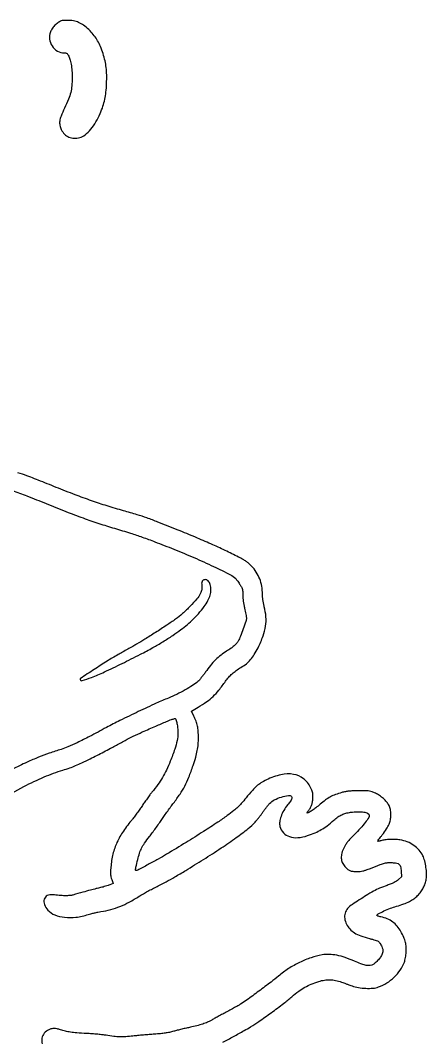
# Model space of a CAD drawing. Extents: x 437 to 3283, y 464 to 3358.
# Drawn here: x 2724 to 3283, y 1950 to 3350 of the extents above; entities that cross this region are included whole.
import ezdxf

# ---------------------------------------------------------------- set-up
doc = ezdxf.new("R2010")
doc.units = 0

msp = doc.modelspace()

# ---------------------------------------------------------------- linework, layer by layer
for points in [[(2781.554261, 3349.33073, 0.075157), (2776.937557, 3347.231089, 0.048845), (2772.351677, 3343.564367, 0.047013), (2768.366304, 3338.878109, 0.053805), (2765.53094, 3333.728292, 0.130057), (2764.194202, 3324.040523, 0.115917), (2767.708319, 3314.483352, 0.11637), (2775.096192, 3307.518339, 0.131818), (2784.48258, 3305, -0.038096), (2786.405961, 3304.85324, -0.094962), (2787.729114, 3304.382707, -0.090791), (2788.819553, 3303.441435, -0.032817), (2789.999955, 3301.759678, -0.064269), (2792.317023, 3296.543402, -0.029692), (2794.014557, 3289.302998, -0.025729), (2795.068941, 3280.520256, -0.017717), (2795.39574, 3270.5, -0.021486), (2794.893155, 3259.532406, -0.03976), (2793.400868, 3250.74599, -0.034473), (2790.37709, 3241.517429, -0.012364), (2784.855042, 3228.821845, 0.013944), (2780.169069, 3217.954681, 0.057222), (2778.293553, 3211.041226, 0.087436), (2778.426723, 3205.455694, 0.064276), (2780.41771, 3199.578668, 0.082416), (2784.878971, 3193.32267, 0.094185), (2790.941327, 3189.183697, 0.093948), (2798.112351, 3187.550867, 0.081559), (2805.770263, 3188.522642, 0.09868), (2813.110336, 3192.39735, 0.045341), (2820.885234, 3199.982555, 0.041121), (2828.130572, 3210.026274, 0.037081), (2833.921129, 3221.465184, 0.019115), (2837.749511, 3231.752897, 0.026917), (2840.305248, 3241.2, 0.026229), (2841.874459, 3251.052646, 0.016888), (2842.703477, 3262.591312, 0.013881), (2842.827592, 3274.769638, 0.025029), (2842.153337, 3284.726064, 0.027157), (2840.543557, 3293.994637, 0.020289), (2837.8085, 3304, 0.019871), (2834.271607, 3313.775786, 0.03325), (2830.444114, 3321.631777, 0.035819), (2825.834907, 3328.494314, 0.028343), (2819.940946, 3335.218176, 0.030266), (2812.733135, 3341.719266, 0.052712), (2805.953507, 3346.046194, 0.0585), (2798.94393, 3348.572062, 0.048502), (2791.076574, 3349.617162, 0.007473), (2788.033109, 3349.678625, 0.00883), (2785.154058, 3349.642887, 0.007881), (2782.731036, 3349.531758, 0.053854)], [(2974.678714, 2579.197477, 0.076406), (2973.918734, 2578.045178, 0.071396), (2973.517558, 2576.69084, 0.049435), (2973.433096, 2574.881341, 0.016437), (2973.658742, 2572.233582, -0.025346), (2973.858474, 2569.266095, -0.05366), (2973.649994, 2566.973627, -0.047794), (2972.937997, 2564.617157, -0.01652), (2971.480239, 2561.370084, -0.063617), (2966.894641, 2554.402596, -0.015809), (2957.662214, 2544.306765, -0.016889), (2947.144205, 2534.216412, -0.028567), (2937.603884, 2526.59953, -0.007361), (2925.338761, 2518.173923, -0.004089), (2910.151001, 2508.244676, -0.004054), (2895.227228, 2498.83135, -0.009875), (2884.036923, 2492.201297, 0.000098), (2878.618734, 2489.132631, 0.000049), (2871.776471, 2485.254764, 0.000049), (2864.701109, 2481.242956, 0.000072), (2858.5, 2477.724876, 0.010565), (2843.640902, 2468.871824, 0.005605), (2825.593762, 2457.312684, 0.000934), (2806.888858, 2444.984339, 0.334047), (2806.361454, 2443.5, 0.414502), (2809.246615, 2441.992371, 0.015388), (2822.012426, 2446.438458, 0.01719), (2839.668222, 2453.909304, 0.006374), (2864, 2465.585484, 0.002957), (2889.148285, 2478.236164, 0.008597), (2906.322265, 2487.378635, 0.011508), (2920.096678, 2495.438107, 0.010896), (2933.742769, 2504.265917, 0.009836), (2944.921419, 2512.17348, 0.01654), (2953.94197, 2519.296727, 0.018577), (2961.685377, 2526.347804, 0.018174), (2968.943079, 2534.00427, 0.019373), (2976.900245, 2543.772414, 0.040694), (2982.125986, 2552.043174, 0.051808), (2985.118686, 2559.565777, 0.065326), (2986.197737, 2566.973728, 0.072625), (2985.277185, 2573.970486, 0.120557), (2982.357622, 2579.120019, 0.201887), (2978.472304, 2580.839522, 0.216665)]]:
    msp.add_lwpolyline(points, format="xyb", close=True)
for points in [[(3002.397135, 1944.853723, 0.001474), (3016.998934, 1952.832632, 0.001608), (3031.662425, 1960.963029, 0.006045), (3040.780819, 1966.202913, 0.018912), (3051.892781, 1973.348572, 0.00503), (3069.046949, 1985.578531, 0.005209), (3086.134383, 1998.296569, 0.015399), (3097.5, 2007.507306, -0.018561), (3106.794539, 2014.942786, -0.029722), (3115.301409, 2020.494192, -0.0311), (3124.116582, 2024.824162, -0.023046), (3134.323868, 2028.530636, -0.037152), (3142.314601, 2030.384449, -0.045774), (3149.947576, 2030.859896, -0.045084), (3157.633487, 2029.93794, -0.034396), (3165.785145, 2027.609287, -0.000157), (3169.071965, 2026.419422, -0.000092), (3173.010324, 2024.991471, -0.000092), (3176.951991, 2023.560679, -0.000156), (3180.25, 2022.361678, 0.046475), (3188.860045, 2020.106903, 0.030558), (3199.058257, 2019.061573, 0.030878), (3208.931253, 2019.265862, 0.06458), (3216.432155, 2020.875656, 0.055223), (3227.829842, 2026.391526, 0.050766), (3238.100296, 2034.403706, 0.05135), (3246.436994, 2044.2166, 0.059699), (3252.114311, 2055.058722, 0.030221), (3252.963237, 2057.777076, 0.014738), (3253.731016, 2061.330408, 0.014208), (3254.336797, 2065.209498, 0.015964), (3254.693411, 2068.968959, 0.034956), (3254.643001, 2075.93656, 0.044873), (3253.579199, 2082.254826, 0.038568), (3251.248872, 2088.9794, 0.01801), (3247.262834, 2097.301078, 0.056455), (3242.422356, 2104.44502, 0.058973), (3236.169833, 2110.208111, 0.057326), (3228.579022, 2114.477555, 0.048573), (3219.783457, 2117.205599, -0.017189), (3217.578913, 2117.740549, -0.028919), (3215.778244, 2118.35783, -0.029424), (3214.496943, 2118.971886, -0.361296), (3214.313866, 2119.441597, -0.197009), (3216.058181, 2121.46776, -0.009816), (3224.113862, 2125.372457, -0.016498), (3233.037683, 2129.131916, -0.022535), (3241.316075, 2131.881373, 0.015979), (3251.337673, 2135.064571, 0.031624), (3259.010465, 2138.333364, 0.038468), (3265.134109, 2142.027932, 0.043433), (3270.356717, 2146.485894, 0.035787), (3274.694767, 2151.575319, 0.038407), (3278.150358, 2157.117246, 0.038927), (3280.6797, 2163.050769, 0.038893), (3282.259661, 2169.306399, 0.053472), (3282.702011, 2176.340465, 0.02552), (3281.840768, 2185.37241, 0.025525), (3280.045551, 2194.360601, 0.048463), (3277.552224, 2201.298024, 0.070272), (3272.439387, 2209.064721, 0.061061), (3265.149098, 2215.540822, 0.05825), (3256.157628, 2220.313516, 0.053348), (3246.038056, 2223.060032, 0.030256), (3239.727062, 2223.680076, 0.020158), (3232.458464, 2223.659222, 0.020316), (3225.372782, 2223.064007, 0.03654), (3219.656229, 2221.920191, -0.009463), (3218.159423, 2221.535438, -0.01441), (3216.845165, 2221.263741, -0.008938), (3215.75656, 2221.091228, -0.23538), (3215.484287, 2221.18238, -0.363176), (3215.459926, 2221.456393, -0.001777), (3217.180333, 2223.909476, -0.006638), (3219.226174, 2226.72459, -0.004018), (3221.718898, 2230.005275, 0.016583), (3227.726673, 2238.338762, 0.046776), (3231.152482, 2244.639851, 0.059085), (3232.900273, 2250.573261, 0.041806), (3233.489555, 2257.5, 0.012626), (3233.385515, 2261.84395, 0.034865), (3233.022683, 2264.881161, 0.042619), (3232.294023, 2267.475729, 0.02834), (3231.045602, 2270.304349, 0.053419), (3227.901065, 2275.113983, 0.037551), (3223.438828, 2279.800909, 0.035959), (3218.074436, 2283.990055, 0.037193), (3212.223329, 2287.31502, 0.020229), (3207.723405, 2289.227921, 0.054948), (3204.37258, 2290.089653, 0.032163), (3200.038957, 2290.426731, 0.003483), (3190, 2290.490532, 0.005471), (3181.399339, 2290.391165, 0.018471), (3175.788976, 2290.057334, 0.024694), (3171.13391, 2289.374018, 0.017576), (3166, 2288.17046, 0.022548), (3157.412439, 2285.4148, 0.035258), (3150.347489, 2282.208091, 0.034271), (3143.66344, 2277.970015, 0.019874), (3136.226505, 2272.03746, -0.011947), (3130.50013, 2267.318997, -0.017266), (3125.203987, 2263.451197, -0.015405), (3120.734317, 2260.614944, -0.13446), (3118.488947, 2260, -0.552808), (3118.384342, 2260.166549, -0.019836), (3118.81198, 2260.970499, -0.020138), (3119.493067, 2262.035915, -0.010635), (3120.418169, 2263.303827, 0.037521), (3123.104049, 2267.433949, 0.04671), (3124.921136, 2271.634951, 0.044896), (3125.974737, 2276.235111, 0.030928), (3126.36806, 2281.570664, 0.017268), (3126.275713, 2285.623093, 0.042714), (3125.853484, 2288.562015, 0.041649), (3124.930787, 2291.429478, 0.015726), (3123.188816, 2295.268024, 0.114504), (3113.448213, 2307.179222, 0.122941), (3099.698973, 2313.198359, 0.100002), (3082.404219, 2312.655971, 0.055938), (3062.5, 2305.560158, 0.023737), (3054.800812, 2301.337294, 0.043121), (3049.027212, 2297.080354, 0.032725), (3043.112372, 2291.147187, 0.008533), (3034.422793, 2280.858989, -0.008459), (3027.924877, 2273.163362, -0.024081), (3023.061341, 2268.110257, -0.02241), (3017.545808, 2263.354644, -0.006538), (3008.646346, 2256.537723, -0.013906), (2995.790777, 2247.499565, -0.00428), (2975.918771, 2234.581986, -0.003984), (2951.922577, 2219.541816, -0.002998), (2925.304471, 2203.37159, -0.008199), (2913.747564, 2196.700506, -0.004807), (2899.710455, 2189.077445, -0.001382), (2885.471558, 2181.571513, -0.121178), (2883.148036, 2181, -0.336342), (2882.51354, 2181.481258, -0.10705), (2882.438187, 2182.742274, -0.019699), (2883.009104, 2185.663638, -0.000827), (2885.464722, 2195.963555, -0.019995), (2887.997844, 2204.918195, -0.039662), (2890.83489, 2211.724102, -0.035046), (2894.94303, 2218.511276, -0.012462), (2901.712278, 2227.616776, 0.00647), (2905.574303, 2232.683738, 0.003563), (2910.172827, 2238.974928, 0.003551), (2914.74696, 2245.423372, 0.005685), (2918.549822, 2251, -0.004799), (2922.303213, 2256.52508, -0.003164), (2926.720104, 2262.809158, -0.003184), (2931.093983, 2268.867079, -0.006151), (2934.683659, 2273.648196, 0.015742), (2943.71347, 2286.168117, 0.028013), (2950.216732, 2297.082829, 0.026131), (2955.743608, 2309.163127, 0.011822), (2961.766164, 2325.5, 0.012399), (2965.262398, 2336.615041, 0.023262), (2967.440825, 2345.776798, 0.02596), (2968.61096, 2354.390761, 0.02078), (2969, 2363.747743, 0.019587), (2968.658561, 2372.460545, 0.033801), (2967.604128, 2379.635667, 0.036267), (2965.660625, 2386.245038, 0.027168), (2962.615494, 2393.197622), (2959.237383, 2399.895245), (2968.43533, 2405.384146, 0.018659), (2980.37633, 2413.128246, 0.036111), (2989.186814, 2420.32383, 0.034613), (2997.103492, 2428.915024, 0.015742), (3006.280263, 2441.141061, -0.025236), (3010.666258, 2446.759098, -0.030882), (3015.327823, 2451.517984, -0.029559), (3020.711098, 2455.82586, -0.020196), (3027.284816, 2460.089622, 0.032698), (3034.863789, 2465.278929, 0.047215), (3040.746228, 2470.871197, 0.043243), (3045.826399, 2477.840421, 0.022362), (3050.987293, 2487.315729, 0.025564), (3057.86187, 2503.444736, 0.050463), (3061.316093, 2516.919141, 0.056892), (3061.782349, 2529.705411, 0.042831), (3059.5, 2543.598842, -0.012954), (3058.478598, 2548.112916, -0.012634), (3057.682824, 2552.711536, -0.013279), (3057.166548, 2557.010312, -0.023247), (3057, 2560.590578, 0.041885), (3056.059288, 2571.800649, 0.050825), (3053.257774, 2581.962656, 0.051903), (3048.527246, 2591.177512, 0.046817), (3041.855007, 2599.57248, 0.020533), (3038.174973, 2603.102631, 0.029156), (3034.608198, 2605.900997, 0.024344), (3030.281919, 2608.603024, 0.009608), (3024.088811, 2611.909461, 0.006865), (3005.624419, 2620.998961, 0.006042), (2986.117674, 2629.983743, 0.005557), (2964.835168, 2639.194251, 0.004058), (2941, 2648.969758, 0.001616), (2913.341719, 2659.948278, 0.008654), (2898.141955, 2665.623061, 0.011591), (2884.755496, 2670.012176, 0.004474), (2866, 2675.501055, -0.007059), (2843.532636, 2682.202539, -0.007852), (2822.051453, 2689.313948, -0.007273), (2799.444866, 2697.564621, -0.004697), (2773.5, 2707.743821, 0.000952), (2760.93492, 2712.782527, 0.001066), (2748.815625, 2717.585809, 0.000978), (2738.476778, 2721.63462, 0.005693), (2733, 2723.695546, 0.015226), (2720.735131, 2727.733852, 0.00195)], [(2713.139646, 2703.508217, -0.00818), (2733.120664, 2696.024286, -0.003532), (2759.5, 2685.432937, 0.004059), (2786.771872, 2674.516638, 0.006363), (2810.413084, 2665.620727, 0.007112), (2832.127344, 2658.111408, 0.007679), (2853.5, 2651.421091, -0.003813), (2875.40387, 2644.74998, -0.008722), (2891.787015, 2639.307899, -0.007706), (2909.140039, 2632.903392, -0.002399), (2935, 2622.760889, -0.007952), (2962.764458, 2611.202723, -0.00827), (2989.783711, 2598.911817, -0.005356), (3013.182349, 2587.488436, -0.086388), (3020.213592, 2582.283591, -0.026284), (3021.47523, 2580.811793, -0.009206), (3023.13451, 2578.572461, -0.009112), (3024.872675, 2576.037565, -0.010529), (3026.432865, 2573.558828, -0.016807), (3028.478644, 2569.876518, -0.056071), (3029.45512, 2567.293829, -0.050545), (3029.88457, 2564.422073, -0.01186), (3030, 2559.5565, 0.019314), (3030.158611, 2555.451867, 0.01492), (3030.637222, 2550.9994, 0.014115), (3031.418528, 2546.311551, 0.012637), (3032.488175, 2541.497671, -0.0076), (3033.441553, 2537.402299, -0.008091), (3034.248922, 2533.364271, -0.007764), (3034.832803, 2529.871322, -0.036732), (3034.988175, 2527.848783, -0.080903), (3034.286664, 2523.451954, -0.00774), (3030.704696, 2513.167466, -0.010346), (3026.724098, 2502.944577, -0.034538), (3023.522655, 2496.5, -0.038319), (3020.971396, 2492.823963, -0.04221), (3017.96308, 2489.707071, -0.031835), (3013.809339, 2486.515788, -0.011328), (3007.5, 2482.482361, 0.033353), (3000.020833, 2477.223505, 0.025769), (2992.599435, 2470.56814, 0.024265), (2985.443812, 2462.726933, 0.021427), (2978.761445, 2453.90646, -0.009278), (2975.941584, 2449.990235, -0.009104), (2972.960942, 2446.156181, -0.009023), (2970.22637, 2442.890192, -0.033801), (2968.34074, 2440.994312, -0.034902), (2960.973513, 2435.384892, -0.016733), (2950.819305, 2429.193883, -0.016022), (2939.335032, 2423.18559, -0.017215), (2927.757768, 2418.077198, 0.011914), (2911.097003, 2410.935751, 0.003664), (2886.308197, 2399.383476, 0.003788), (2861.149393, 2387.199143, 0.008772), (2842.5, 2377.581681, -0.003005), (2819.316164, 2365.285252, -0.007605), (2802.27416, 2356.70465, -0.010028), (2789.476143, 2350.816965, -0.030185), (2780.453991, 2347.515732, 0.009814), (2763.850145, 2342.19619, 0.013828), (2749.288426, 2336.759458, 0.011825), (2733.45533, 2329.903581, 0.004985), (2712.5, 2319.980459, 0.012141)], [(2696.528109, 2278.20686, -0.015217), (2729.069015, 2296.456849, -0.019076), (2756.906103, 2309.648613, -0.027163), (2782.607043, 2319.032617, 0.009553), (2792.044571, 2322.106528, 0.014662), (2800.079423, 2325.161195, 0.012629), (2808.73195, 2329.003196, 0.005103), (2820.343931, 2334.660392, 0.002428), (2829.396084, 2339.240458, 0.001943), (2839.104155, 2344.25948, 0.001964), (2848.05018, 2348.973478, 0.004983), (2854.5, 2352.487473, -0.004974), (2868.164144, 2359.932312, -0.009455), (2879.327536, 2365.603221, -0.008007), (2891.844545, 2371.421206, -0.00261), (2910.5, 2379.615347, -0.001916), (2924.920477, 2385.794246, -0.013666), (2931.990391, 2388.566161, -0.021291), (2936.208368, 2389.888275, -0.302415), (2937.632482, 2389.406568, -0.092129), (2938.140658, 2388.414876, -0.010944), (2938.797655, 2386.021592, -0.01277), (2939.449615, 2383.112814, -0.010157), (2940.008736, 2379.943844, -0.041557), (2940.747019, 2369.600953, -0.046298), (2939.705557, 2359.655423, -0.034298), (2936.504902, 2347.881875, -0.011647), (2930.29774, 2331.255068, -0.015649), (2925.019443, 2319.17321, -0.022764), (2919.560764, 2308.907222, -0.022602), (2913.160614, 2299.126167, -0.015121), (2905.0131, 2288.516032, 0.010451), (2902.126204, 2284.828377, 0.004388), (2898.390294, 2279.752853, 0.004339), (2894.488751, 2274.253792, 0.005629), (2891.013547, 2269.142704, -0.006805), (2887.500518, 2264.002023, -0.00504), (2883.482839, 2258.411902, -0.005095), (2879.581376, 2253.209327, -0.011421), (2876.489872, 2249.358644, 0.02941), (2864.428567, 2233.176304, 0.044614), (2856.135045, 2217.722167, 0.046806), (2850.978869, 2201.615942, 0.037003), (2848.383245, 2183.5, 0.010288), (2848.147492, 2178.567891, 0.029291), (2848.255337, 2175.131954, 0.03603), (2848.742371, 2172.151366, 0.023688), (2849.708037, 2168.810357), (2851.648836, 2163.120713), (2846.990493, 2161.184793, -0.019801), (2844.656434, 2160.321485, -0.007759), (2841.375192, 2159.309514, -0.007666), (2837.788179, 2158.323316, -0.00947), (2834.416075, 2157.519389, 0.008397), (2828.397124, 2156.098083, 0.003567), (2820.379424, 2154.001069, 0.002777), (2810.033336, 2151.154334, 0.001255), (2796.5, 2147.312966, -0.053012), (2791.990253, 2146.524183, -0.019503), (2785.521794, 2146.341543, -0.017061), (2777.652067, 2146.695075, -0.011249), (2768.638915, 2147.613145, 0.138608), (2761.178518, 2146.474504, 0.213829), (2756.932118, 2141.657901, 0.170974), (2757.207721, 2134.296476, 0.092416), (2762.0859, 2126.522636, 0.111443), (2771.587862, 2119.964446, 0.068565), (2784.832283, 2116.649828, 0.058816), (2800.584679, 2116.794494, 0.044432), (2817.5, 2120.496986, -0.012734), (2821.245065, 2121.569128, -0.006728), (2825.940625, 2122.717715, -0.00669), (2830.780321, 2123.76478, -0.010269), (2835, 2124.528926, 0.027143), (2848.369174, 2127.418822, 0.02854), (2861.118903, 2131.703783, 0.026988), (2873.906132, 2137.649716, 0.019858), (2887.399281, 2145.536079, -0.011235), (2891.786366, 2148.202727, -0.004754), (2897.785075, 2151.591206, -0.004701), (2904.262169, 2155.090036, -0.006127), (2910.258311, 2158.163238, 0.006516), (2924.428194, 2165.439655, 0.009596), (2936.661505, 2172.228315, 0.006663), (2951.474758, 2181.090464, 0.001584), (2975.898521, 2196.25466, 0.006629), (3000.281494, 2211.954216, 0.010062), (3021.011602, 2226.302572, 0.011015), (3037.313428, 2238.633453, 0.040199), (3046.794694, 2247.465741, 0.012994), (3049.153792, 2250.185645, 0.006071), (3052.073511, 2253.823284, 0.00601), (3055.045506, 2257.71506, 0.008375), (3057.603822, 2261.272825, -0.006733), (3060.048747, 2264.696564, -0.006041), (3062.673557, 2268.180459, -0.006067), (3065.10493, 2271.250037, -0.018851), (3066.845033, 2273.235122, -0.087219), (3073.326304, 2278.054379, -0.040116), (3083.108847, 2282.020584, -0.036453), (3092.62245, 2284.269442, -0.265305), (3096.849662, 2282.681147, -0.168272), (3097.45001, 2281.082811, -0.114439), (3097.056719, 2279.162413, -0.050866), (3095.426905, 2276.39053, -0.008929), (3091.7567, 2271.572987, 0.035799), (3086.288182, 2263.533633, 0.045653), (3082.5161, 2255.405882, 0.05221), (3080.683171, 2247.881606, 0.098971), (3081.072358, 2241.680462, 0.122276), (3085.900822, 2232.911379, 0.126071), (3094.220956, 2227.539462, 0.102219), (3105.592248, 2226.182585, 0.059648), (3119.089588, 2228.976614, 0.020104), (3129.453955, 2232.919016, 0.03203), (3137.915238, 2237.192803, 0.030984), (3145.955045, 2242.61914, 0.017367), (3155.049815, 2250.131225, -0.026157), (3160.737797, 2254.663616, -0.045474), (3165.943086, 2257.71083, -0.047066), (3171.485574, 2259.700594, -0.030379), (3178.188839, 2260.988864, -0.023077), (3188.484331, 2261.845206, -0.050372), (3196.3793, 2261.340661, -0.075154), (3201.644986, 2259.627714, -0.234642), (3203.823459, 2256.73405, -0.197382), (3203.197167, 2253.727626, -0.015999), (3198.369006, 2247.065579, -0.019136), (3191.721215, 2239.131117, -0.012204), (3183.425774, 2230.40434, 0.007234), (3177.815156, 2224.618255, 0.018475), (3173.970727, 2220.222493, 0.024888), (3171.23077, 2216.479353, 0.033696), (3169.167692, 2212.831797, 0.043501), (3166.180802, 2204.906856, 0.078213), (3165.369044, 2198.022899, 0.090924), (3166.728515, 2191.945763, 0.079946), (3170.190523, 2186.435787, 0.040989), (3173.737086, 2183.008265, 0.075771), (3177.176631, 2180.969128, 0.06895), (3181.287493, 2179.936029, 0.028896), (3187, 2179.645856, 0.021075), (3191.432763, 2179.863975, 0.034766), (3195.133187, 2180.464241, 0.027174), (3199.296378, 2181.682385, 0.008123), (3205.5, 2183.98374, -0.002731), (3219.028739, 2189.169136, -0.025558), (3224.970038, 2191.0687, -0.049692), (3229.512445, 2191.797297, -0.026287), (3235.223807, 2191.838307, -0.03066), (3241.752717, 2191.13913, -0.150042), (3245.03144, 2189.490751, -0.152225), (3246.794725, 2186.300774, -0.031846), (3247.69117, 2179.900416), (3248.251855, 2172.486872), (3243.875927, 2168.462384, -0.035505), (3241.169965, 2166.307072, -0.032076), (3238.095576, 2164.474644, -0.024446), (3234.117954, 2162.676915, -0.009708), (3228.5, 2160.586734, 0.014746), (3218.065312, 2156.584359, 0.025946), (3209.740338, 2152.58727, 0.016245), (3199.621877, 2146.631538, 0.002731), (3180.69269, 2134.5, 0.0693), (3174.151876, 2128.834795, 0.107933), (3170.567091, 2122.328661, 0.11127), (3170.080391, 2115.06849, 0.077055), (3172.588266, 2107.198715, 0.071704), (3177.14292, 2100.618684, 0.065908), (3183.49083, 2095.373774, 0.052989), (3192.209416, 2091.12956, 0.026156), (3204.012538, 2087.544876, -0.007341), (3208.141871, 2086.458591, -0.008946), (3211.972224, 2085.316348, -0.007723), (3215.150643, 2084.251932, -0.060435), (3216.546168, 2083.561707, -0.083856), (3217.529105, 2082.650841, -0.02309), (3218.741039, 2080.916621, -0.022648), (3219.952153, 2078.793908, -0.021913), (3220.980827, 2076.547239, -0.011031), (3222.335483, 2072.986085, -0.071219), (3222.71516, 2071.105684, -0.085907), (3222.513, 2069.345616, -0.019767), (3221.554323, 2066.503072, -0.059316), (3219.158774, 2061.93851, -0.034335), (3215.302993, 2057.076031, -0.034171), (3211.023931, 2052.981205, -0.094356), (3207.392392, 2050.964486, -0.079353), (3203.139889, 2050.276477, -0.054631), (3198.277129, 2050.799422, -0.038102), (3192.139125, 2052.647471, -0.013807), (3183.739582, 2056.161473, 0.022959), (3170.892674, 2061.26192, 0.034028), (3159.202177, 2064.42187, 0.03896), (3148.590183, 2065.680795, 0.05337), (3139, 2065.042691, 0.039139), (3123.842455, 2061.151074, 0.030607), (3108.128798, 2054.678122, 0.029857), (3092.884512, 2046.118215, 0.031937), (3079.124639, 2035.975882, -0.012049), (3068.823297, 2027.73134, -0.003227), (3052.049131, 2015.127234, -0.002781), (3035.252801, 2002.819446, -0.019402), (3026.787936, 1997.176004, -0.008419), (3023.167538, 1995.043146, -0.002237), (3017.321527, 1991.764892, -0.002268), (3010.639132, 1988.096358, -0.002334), (3003.987315, 1984.523885, 0.001224), (2997.66441, 1981.146117, 0.001666), (2991.978704, 1978.066364, 0.001097), (2987.218582, 1975.453842, 0.018955), (2985.699379, 1974.538953, -0.050803), (2981.504232, 1972.363259, -0.015921), (2974.834069, 1969.965616, -0.014863), (2966.766127, 1967.614923, -0.011774), (2957.921955, 1965.541844, 0.004624), (2952.401455, 1964.330838, 0.003034), (2946.064574, 1962.83868, 0.003051), (2939.910981, 1961.310409, 0.005862), (2935, 1959.997373, -0.01426), (2929.058243, 1958.515187, -0.016603), (2923.334694, 1957.457454, -0.014179), (2916.857985, 1956.668725, -0.006779), (2908.5, 1956.004806, 0.003539), (2901.390829, 1955.486421, 0.002343), (2893.234375, 1954.795117, 0.002358), (2885.315225, 1954.048877, 0.004581), (2879, 1953.365235, -0.013592), (2869.150143, 1952.478201, -0.023402), (2860.917314, 1952.347811, -0.022514), (2852.493089, 1952.989103, -0.01152), (2842, 1954.511049, 0.014953), (2837.517672, 1955.129796, 0.004322), (2830.5625, 1955.818006, 0.004342), (2822.706232, 1956.458145, 0.004618), (2815, 1956.947231, -0.005298), (2801.815515, 1957.802003, -0.016702), (2793.00865, 1958.763441, -0.023431), (2786.086424, 1960.087492, -0.023884), (2779.363424, 1962.046989, 0.025957), (2774.543976, 1963.430036, 0.05606), (2770.716712, 1963.874283, 0.063763), (2767.207681, 1963.437638, 0.043821), (2763.421401, 1962.103669, 0.113534), (2757.106495, 1957.278874, 0.125425), (2753.818535, 1950.343968, 0.122947), (2754.219089, 1942.571023, 0.106495)]]:
    msp.add_lwpolyline(points, format="xyb")

doc.saveas('drawing.dxf')
